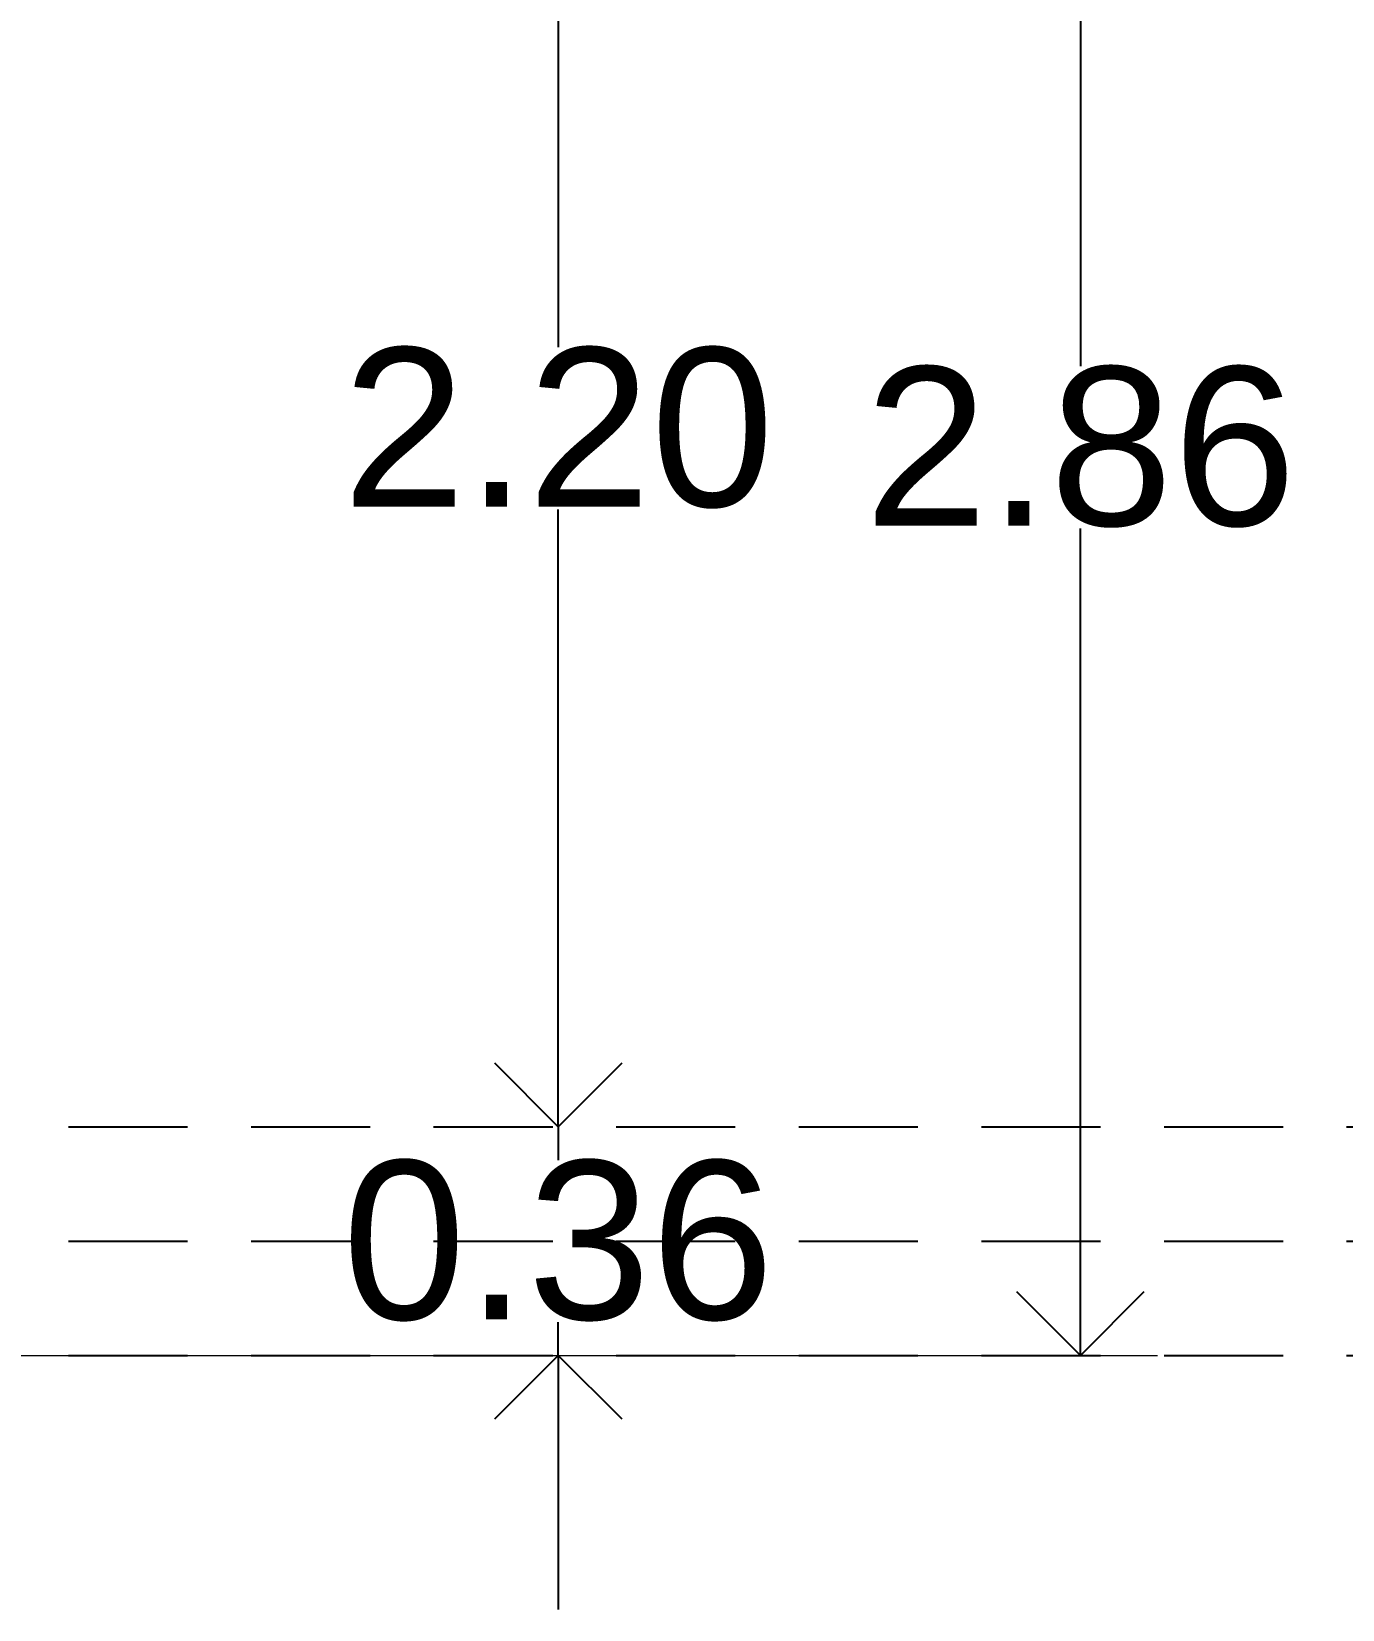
# Model space of a CAD drawing. Header units: metres. Extents: x -58 to 722, y -1100 to 345.
# Drawn here: x 244.809 to 246.873, y -485.231 to -482.747 of the extents above; entities that cross this region are included whole.
import ezdxf

# ---------------------------------------------------------------- set-up
doc = ezdxf.new("R2010")
doc.units = ezdxf.units.M
doc.header["$MEASUREMENT"] = 0
doc.linetypes.add('HIDDEN2', pattern=[0.1875, 0.125, -0.0625])
doc.layers.get('0').update_dxf_attribs({"color": 255})
doc.layers.get('DEFPOINTS').update_dxf_attribs({"color": 250})
doc.layers.add('FSR_ARQ_007PROYECCIONES', color=200, linetype='HIDDEN2')
doc.layers.add('FSR_ARQ_015COTAS', color=125, linetype='Continuous')
doc.layers.add('muro bajo', color=33, linetype='Continuous', lineweight=9)
doc.styles.add('style1', font='arial.ttf')
doc.dimstyles.new('PP_PACO', dxfattribs={"dimtxt": 0.18, "dimasz": 0.075, "dimexe": 0.075, "dimexo": 0, "dimgap": 0, "dimtad": 0, "dimtih": 1, "dimtoh": 1, "dimzin": 1, "dimdsep": 46, "dimtxsty": 'style1', "dimcen": 0.15, "dimse1": 1, "dimse2": 1, "dimclrd": 256, "dimclre": 256, "dimadec": 0, "dimazin": 0, "dimtfac": 1, "dimtmove": 0, "dimatfit": 3, "dimfxl": 0.075, "dimarcsym": 0})

# ---------------------------------------------------------------- blocks, each defined once
blk = doc.blocks.new('_Open90')
at = {"color": 0, "linetype": 'ByBlock', "lineweight": -2}
for p, q in [((-0.5, 0.5), (0, 0)), ((0, 0), (-1, 0)), ((0, 0), (-0.5, -0.5))]:
    blk.add_line(p, q, dxfattribs=at)
blk = doc.blocks.new('*D753')
at = {"layer": 'DEFPOINTS', "color": 0, "ltscale": 0.005, "transparency": 16777216}
for p in [(245.1982, -484.4714), (245.6387, -484.4714), (245.2261, -484.8314)]:
    blk.add_point(p, dxfattribs=at)
at = {"layer": 'FSR_ARQ_015COTAS', "lineweight": -2, "ltscale": 0.005, "transparency": 16777216}
for p, q in [((245.6387, -484.2714), (245.6387, -484.0714)), ((245.6387, -484.4714), (245.6387, -484.5237)), ((245.6387, -484.8314), (245.6387, -484.7792)), ((245.6387, -485.0314), (245.6387, -485.2314))]:
    blk.add_line(p, q, dxfattribs=at)
at = {"layer": 'FSR_ARQ_015COTAS', "lineweight": -2, "ltscale": 0.005, "transparency": 16777216, "xscale": 0.2, "yscale": 0.2, "zscale": 0.2}
for p, rotation in [((245.6387, -484.4714), 270), ((245.6387, -484.8314), 90)]:
    blk.add_blockref('_Open90', p, dxfattribs=dict(at, rotation=rotation))
at = {"layer": 'FSR_ARQ_015COTAS', "color": 0, "ltscale": 0.005, "transparency": 16777216, "insert": (245.6387, -484.6514), "char_height": 0.25, "attachment_point": 5, "style": 'style1'}
blk.add_mtext('0.36', dxfattribs=at)
blk = doc.blocks.new('*D754')
at = {"layer": 'DEFPOINTS', "color": 0, "ltscale": 0.005, "transparency": 16777216}
for p in [(244.9315, -482.2714), (245.6387, -482.2714), (245.1982, -484.4714)]:
    blk.add_point(p, dxfattribs=at)
at = {"layer": 'FSR_ARQ_015COTAS', "lineweight": -2, "ltscale": 0.005, "transparency": 16777216}
for p, q in [((245.6387, -482.4714), (245.6387, -483.2438)), ((245.6387, -484.2714), (245.6387, -483.4991))]:
    blk.add_line(p, q, dxfattribs=at)
at = {"layer": 'FSR_ARQ_015COTAS', "lineweight": -2, "ltscale": 0.005, "transparency": 16777216, "xscale": 0.2, "yscale": 0.2, "zscale": 0.2}
for p, rotation in [((245.6387, -482.2714), 90), ((245.6387, -484.4714), 270)]:
    blk.add_blockref('_Open90', p, dxfattribs=dict(at, rotation=rotation))
at = {"layer": 'FSR_ARQ_015COTAS', "color": 0, "ltscale": 0.005, "transparency": 16777216, "insert": (245.6387, -483.3714), "char_height": 0.25, "attachment_point": 5, "style": 'style1'}
blk.add_mtext('2.20', dxfattribs=at)
blk = doc.blocks.new('*D760')
at = {"layer": 'DEFPOINTS', "color": 0, "ltscale": 0.005, "transparency": 16777216}
for p in [(245.5503, -481.9714), (246.4609, -481.9714), (246.2545, -484.8314)]:
    blk.add_point(p, dxfattribs=at)
at = {"layer": 'FSR_ARQ_015COTAS', "lineweight": -2, "ltscale": 0.005, "transparency": 16777216}
for p, q in [((246.4609, -482.1714), (246.4609, -483.2738)), ((246.4609, -484.6314), (246.4609, -483.5291))]:
    blk.add_line(p, q, dxfattribs=at)
at = {"layer": 'FSR_ARQ_015COTAS', "lineweight": -2, "ltscale": 0.005, "transparency": 16777216, "xscale": 0.2, "yscale": 0.2, "zscale": 0.2}
for p, rotation in [((246.4609, -481.9714), 90), ((246.4609, -484.8314), 270)]:
    blk.add_blockref('_Open90', p, dxfattribs=dict(at, rotation=rotation))
at = {"layer": 'FSR_ARQ_015COTAS', "color": 0, "ltscale": 0.005, "transparency": 16777216, "insert": (246.4609, -483.4014), "char_height": 0.25, "attachment_point": 5, "style": 'style1'}
blk.add_mtext('2.86', dxfattribs=at)

msp = doc.modelspace()

# ---------------------------------------------------------------- linework, layer by layer
at = {"layer": 'FSR_ARQ_007PROYECCIONES', "ltscale": 1.5}
for p, q in [((231.93, -484.4714), (248.2949, -484.4714)), ((231.93, -484.6514), (248.2949, -484.6514)), ((231.93, -484.8314), (248.2949, -484.8314))]:
    msp.add_line(p, q, dxfattribs=at)
at = {"layer": 'muro bajo', "ltscale": 0.005}
msp.add_lwpolyline([(235.0941, -484.8314), (246.5821, -484.8314)], dxfattribs=at)

# ---------------------------------------------------------------- dimensions: what is measured, and where the dimension line sits
at = {"layer": 'FSR_ARQ_015COTAS', "ltscale": 0.005}
for base, p1, p2, picture, middle in [((246.4609, -481.9714), (246.2545, -484.8314), (245.5503, -481.9714), '*D760', (246.4609, -483.4014)), ((245.6387, -482.2714), (245.1982, -484.4714), (244.9315, -482.2714), '*D754', (245.6387, -483.3714)), ((245.6387, -484.4714), (245.2261, -484.8314), (245.1982, -484.4714), '*D753', (245.6387, -484.6514))]:
    dim = msp.add_linear_dim(base=base, p1=p1, p2=p2, angle=90, dimstyle='PP_PACO', override={"dimtxt": 0.25, "dimasz": 0.2, "dimblk1": 'Open90', "dimblk2": 'Open90', "dimsah": 1, "dimtmove": 1, "dimfxlon": 1}, dxfattribs=at)
    dim.commit()
    dim.dimension.update_dxf_attribs({"geometry": picture, "text_midpoint": middle})

doc.saveas('drawing.dxf')
